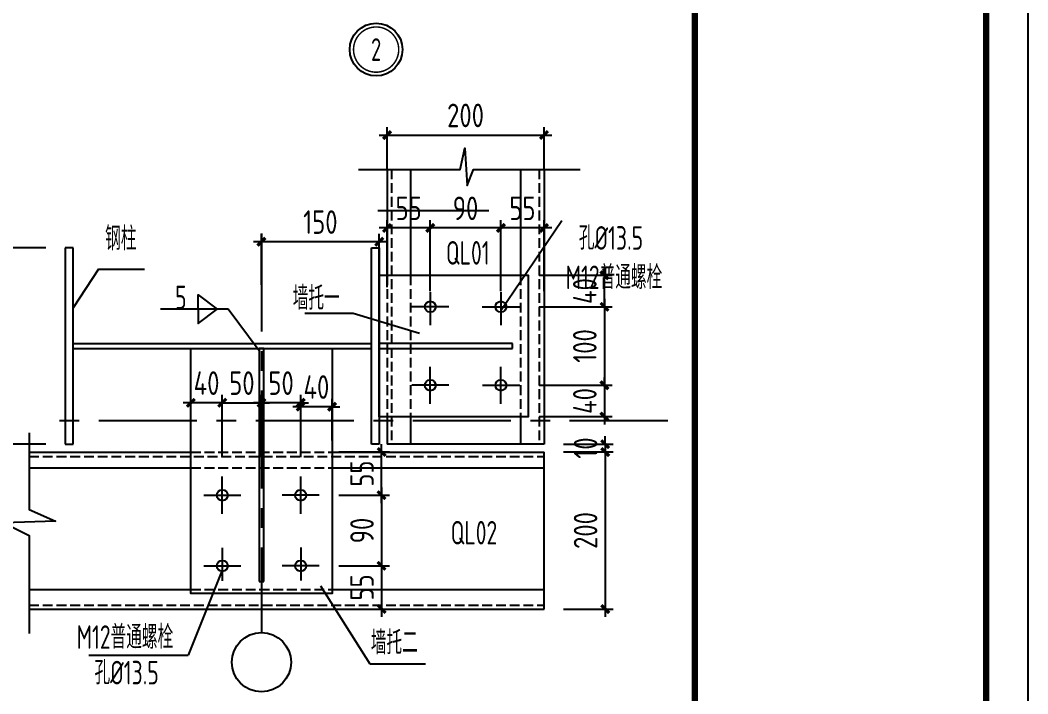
# Model space of a CAD drawing. Extents: x 177291 to 1288761, y 177638 to 322898.
# Drawn here: x 1079765 to 1105446, y 206677 to 223835 of the extents above; entities that cross this region are included whole.
import ezdxf
from ezdxf.enums import TextEntityAlignment as Align

# ---------------------------------------------------------------- set-up
doc = ezdxf.new("R2010")
doc.units = 0
doc.header["$LTSCALE"] = 1000
for name, pattern in [('CENTERX2', [4, 2.5, -0.5, 0.5, -0.5]), ('CONTINOUS', [0]), ('DASH', [0.35, 0.25, -0.1]), ('DASHED', [0.75, 0.5, -0.25])]:
    doc.linetypes.add(name, pattern=pattern)
for name, color, linetype in [('4', 4, 'CONTINOUS'), ('AXIS', 3, 'Continuous'), ('BEAM', 4, 'Continuous'), ('PUB_TEXT', 7, 'Continuous'), ('PUB_TITLE', 4, 'Continuous'), ('PZ', 202, 'Continuous'), ('THIN', 7, 'Continuous'), ('文字', 7, 'Continuous'), ('板', 243, 'Continuous'), ('框线', 252, 'Continuous')]:
    doc.layers.add(name, color=color, linetype=linetype)
doc.styles.add('TSSD_Dimension', font='Tssdeng.shx', dxfattribs={"width": 0.8, "bigfont": 'hztxt.shx'})
doc.styles.add('TSSD_Num', font='Tssdeng.shx', dxfattribs={"width": 0.7, "bigfont": 'hztxt.shx'})
doc.styles.add('标准字体', font='tssdeng.shx', dxfattribs={"width": 0.7, "bigfont": 'tssdchn.shx'})
doc.dimstyles.new('TSSD_10_100', dxfattribs={"dimtxt": 300, "dimasz": 100, "dimexe": 100, "dimexo": 250, "dimgap": 100, "dimtad": 1, "dimdec": 0, "dimlfac": 0.1, "dimzin": 0, "dimdsep": 46, "dimtxsty": 'TSSD_Dimension', "dimblk": 'ARCHTICK', "dimblk1": 'ARCHTICK', "dimblk2": 'ARCHTICK', "dimcen": 0, "dimdle": 100, "dimclrt": 7, "dimadec": 0, "dimazin": 0, "dimtfac": 1, "dimtdec": 0, "dimtix": 1, "dimtmove": 2, "dimatfit": 3, "dimfxl": 1, "dimtolj": 1, "dimtzin": 0, "dimarcsym": 0})
doc.dimstyles.new('TSSD_20_200', dxfattribs={"dimtxt": 600, "dimasz": 200, "dimexe": 200, "dimexo": 500, "dimgap": 200, "dimtad": 1, "dimdec": 0, "dimlfac": 0.05, "dimzin": 0, "dimdsep": 46, "dimtxsty": 'TSSD_Dimension', "dimblk": 'ARCHTICK', "dimblk1": 'ARCHTICK', "dimblk2": 'ARCHTICK', "dimcen": 0, "dimdle": 200, "dimclrt": 7, "dimadec": 0, "dimazin": 0, "dimtfac": 1, "dimtdec": 0, "dimtix": 1, "dimtmove": 2, "dimatfit": 3, "dimfxl": 1, "dimtolj": 1, "dimtzin": 0, "dimarcsym": 0})

# ---------------------------------------------------------------- blocks, each defined once
blk = doc.blocks.new('_ArchTick')
at = {"color": 0, "linetype": 'ByBlock', "const_width": 0.4}
blk.add_lwpolyline([(-0.5, -0.5), (0.5, 0.5)], dxfattribs=at)
blk = doc.blocks.new('*D738')
at = {"layer": 'AXIS', "color": 0, "linetype": 'ByBlock', "lineweight": -2, "transparency": 16777216}
for p, q in [((1086915, 213169), (1086915, 214190)), ((1087716, 213133), (1087716, 214190)), ((1086915, 213990), (1086715, 213990)), ((1087716, 213990), (1086915, 213990)), ((1087716, 213990), (1087916, 213990))]:
    blk.add_line(p, q, dxfattribs=at)
at = {"layer": 'Defpoints', "color": 0, "linetype": 'ByBlock', "transparency": 16777216}
for p in [(1086915, 213990), (1086915, 212669), (1087716, 212633)]:
    blk.add_point(p, dxfattribs=at)
at = {"layer": 'AXIS', "color": 0, "linetype": 'ByBlock', "lineweight": -2, "transparency": 16777216, "xscale": 200, "yscale": 200, "zscale": 200}
blk.add_blockref('_ArchTick', (1086915, 213990), dxfattribs=at)
at = {"layer": 'AXIS', "color": 0, "linetype": 'ByBlock', "lineweight": -2, "transparency": 16777216, "xscale": 200, "yscale": 200, "zscale": 200, "rotation": 180}
blk.add_blockref('_ArchTick', (1087716, 213990), dxfattribs=at)
at = {"layer": 'AXIS', "color": 7, "linetype": 'ByBlock', "transparency": 16777216, "insert": (1087315, 214490), "char_height": 600, "attachment_point": 5, "style": 'TSSD_Dimension'}
blk.add_mtext('\\A1;40', dxfattribs=at)
blk = doc.blocks.new('*D739')
at = {"layer": 'AXIS', "color": 0, "linetype": 'ByBlock', "lineweight": -2, "transparency": 16777216}
for p, q in [((1085916, 212708), (1085916, 214290)), ((1086915, 212708), (1086915, 214290)), ((1085916, 214090), (1085716, 214090)), ((1086915, 214090), (1085916, 214090)), ((1086915, 214090), (1087115, 214090))]:
    blk.add_line(p, q, dxfattribs=at)
at = {"layer": 'Defpoints', "color": 0, "linetype": 'ByBlock', "transparency": 16777216}
for p in [(1085916, 214090), (1085916, 212208), (1086915, 212208)]:
    blk.add_point(p, dxfattribs=at)
at = {"layer": 'AXIS', "color": 0, "linetype": 'ByBlock', "lineweight": -2, "transparency": 16777216, "xscale": 200, "yscale": 200, "zscale": 200}
blk.add_blockref('_ArchTick', (1085916, 214090), dxfattribs=at)
at = {"layer": 'AXIS', "color": 0, "linetype": 'ByBlock', "lineweight": -2, "transparency": 16777216, "xscale": 200, "yscale": 200, "zscale": 200, "rotation": 180}
blk.add_blockref('_ArchTick', (1086915, 214090), dxfattribs=at)
at = {"layer": 'AXIS', "color": 7, "linetype": 'ByBlock', "transparency": 16777216, "insert": (1086415, 214590), "char_height": 600, "attachment_point": 5, "style": 'TSSD_Dimension'}
blk.add_mtext('\\A1;50', dxfattribs=at)
blk = doc.blocks.new('*D740')
at = {"layer": 'AXIS', "color": 0, "linetype": 'ByBlock', "lineweight": -2, "transparency": 16777216}
for p, q in [((1084916, 212708), (1084916, 214290)), ((1085916, 212708), (1085916, 214290)), ((1084916, 214090), (1084716, 214090)), ((1084916, 214090), (1085916, 214090)), ((1085916, 214090), (1086116, 214090))]:
    blk.add_line(p, q, dxfattribs=at)
at = {"layer": 'Defpoints', "color": 0, "linetype": 'ByBlock', "transparency": 16777216}
for p in [(1085916, 214090), (1084916, 212208), (1085916, 212208)]:
    blk.add_point(p, dxfattribs=at)
at = {"layer": 'AXIS', "color": 0, "linetype": 'ByBlock', "lineweight": -2, "transparency": 16777216, "xscale": 200, "yscale": 200, "zscale": 200}
blk.add_blockref('_ArchTick', (1084916, 214090), dxfattribs=at)
at = {"layer": 'AXIS', "color": 0, "linetype": 'ByBlock', "lineweight": -2, "transparency": 16777216, "xscale": 200, "yscale": 200, "zscale": 200, "rotation": 180}
blk.add_blockref('_ArchTick', (1085916, 214090), dxfattribs=at)
at = {"layer": 'AXIS', "color": 7, "linetype": 'ByBlock', "transparency": 16777216, "insert": (1085416, 214590), "char_height": 600, "attachment_point": 5, "style": 'TSSD_Dimension'}
blk.add_mtext('\\A1;50', dxfattribs=at)
blk = doc.blocks.new('*D741')
at = {"layer": 'AXIS', "color": 0, "linetype": 'ByBlock', "lineweight": -2, "transparency": 16777216}
for p, q in [((1084116, 212708), (1084116, 214290)), ((1084916, 212708), (1084916, 214290)), ((1084116, 214090), (1083916, 214090)), ((1084916, 214090), (1084116, 214090)), ((1084916, 214090), (1085116, 214090))]:
    blk.add_line(p, q, dxfattribs=at)
at = {"layer": 'Defpoints', "color": 0, "linetype": 'ByBlock', "transparency": 16777216}
for p in [(1084116, 214090), (1084116, 212208), (1084916, 212208)]:
    blk.add_point(p, dxfattribs=at)
at = {"layer": 'AXIS', "color": 0, "linetype": 'ByBlock', "lineweight": -2, "transparency": 16777216, "xscale": 200, "yscale": 200, "zscale": 200}
blk.add_blockref('_ArchTick', (1084116, 214090), dxfattribs=at)
at = {"layer": 'AXIS', "color": 0, "linetype": 'ByBlock', "lineweight": -2, "transparency": 16777216, "xscale": 200, "yscale": 200, "zscale": 200, "rotation": 180}
blk.add_blockref('_ArchTick', (1084916, 214090), dxfattribs=at)
at = {"layer": 'AXIS', "color": 7, "linetype": 'ByBlock', "transparency": 16777216, "insert": (1084516, 214590), "char_height": 600, "attachment_point": 5, "style": 'TSSD_Dimension'}
blk.add_mtext('\\A1;40', dxfattribs=at)
blk = doc.blocks.new('*D742')
at = {"layer": 'AXIS', "color": 0, "linetype": 'ByBlock', "lineweight": -2, "transparency": 16777216}
for p, q in [((1088977, 210136), (1088977, 208636)), ((1087887, 209936), (1089177, 209936)), ((1087887, 208836), (1089177, 208836))]:
    blk.add_line(p, q, dxfattribs=at)
at = {"layer": 'Defpoints', "color": 0, "linetype": 'ByBlock', "transparency": 16777216}
for p in [(1087387, 209936), (1087387, 208836), (1088977, 208836)]:
    blk.add_point(p, dxfattribs=at)
at = {"layer": 'AXIS', "color": 0, "linetype": 'ByBlock', "lineweight": -2, "transparency": 16777216, "xscale": 200, "yscale": 200, "zscale": 200}
for p, rotation in [((1088977, 209936), 90), ((1088977, 208836), 270)]:
    blk.add_blockref('_ArchTick', p, dxfattribs=dict(at, rotation=rotation))
at = {"layer": 'AXIS', "color": 7, "linetype": 'ByBlock', "transparency": 16777216, "insert": (1088477, 209386), "char_height": 600, "attachment_point": 5, "rotation": 90, "style": 'TSSD_Dimension'}
blk.add_mtext('\\A1;55', dxfattribs=at)
blk = doc.blocks.new('*D743')
at = {"layer": 'AXIS', "color": 0, "linetype": 'ByBlock', "lineweight": -2, "transparency": 16777216}
for p, q in [((1088977, 211936), (1088977, 209736)), ((1087887, 211736), (1089177, 211736)), ((1087887, 209936), (1089177, 209936))]:
    blk.add_line(p, q, dxfattribs=at)
at = {"layer": 'Defpoints', "color": 0, "linetype": 'ByBlock', "transparency": 16777216}
for p in [(1087387, 211736), (1087387, 209936), (1088977, 209936)]:
    blk.add_point(p, dxfattribs=at)
at = {"layer": 'AXIS', "color": 0, "linetype": 'ByBlock', "lineweight": -2, "transparency": 16777216, "xscale": 200, "yscale": 200, "zscale": 200}
for p, rotation in [((1088977, 211736), 90), ((1088977, 209936), 270)]:
    blk.add_blockref('_ArchTick', p, dxfattribs=dict(at, rotation=rotation))
at = {"layer": 'AXIS', "color": 7, "linetype": 'ByBlock', "transparency": 16777216, "insert": (1088477, 210836), "char_height": 600, "attachment_point": 5, "rotation": 90, "style": 'TSSD_Dimension'}
blk.add_mtext('\\A1;90', dxfattribs=at)
blk = doc.blocks.new('*D744')
at = {"layer": 'AXIS', "color": 0, "linetype": 'ByBlock', "lineweight": -2, "transparency": 16777216}
for p, q in [((1088977, 211536), (1088977, 213036)), ((1087887, 212836), (1089177, 212836)), ((1087887, 211736), (1089177, 211736))]:
    blk.add_line(p, q, dxfattribs=at)
at = {"layer": 'Defpoints', "color": 0, "linetype": 'ByBlock', "transparency": 16777216}
for p in [(1087387, 212836), (1088977, 212836), (1087387, 211736)]:
    blk.add_point(p, dxfattribs=at)
at = {"layer": 'AXIS', "color": 0, "linetype": 'ByBlock', "lineweight": -2, "transparency": 16777216, "xscale": 200, "yscale": 200, "zscale": 200}
for p, rotation in [((1088977, 212836), 90), ((1088977, 211736), 270)]:
    blk.add_blockref('_ArchTick', p, dxfattribs=dict(at, rotation=rotation))
at = {"layer": 'AXIS', "color": 7, "linetype": 'ByBlock', "transparency": 16777216, "insert": (1088477, 212286), "char_height": 600, "attachment_point": 5, "rotation": 90, "style": 'TSSD_Dimension'}
blk.add_mtext('\\A1;55', dxfattribs=at)
blk = doc.blocks.new('*D710')
at = {"layer": 'AXIS', "color": 0, "linetype": 'ByBlock', "lineweight": -2, "transparency": 16777216}
for p, q in [((1085916, 217090), (1085916, 218392)), ((1088916, 217090), (1088916, 218392)), ((1089116, 218192), (1085716, 218192))]:
    blk.add_line(p, q, dxfattribs=at)
at = {"layer": 'Defpoints', "color": 0, "linetype": 'ByBlock', "transparency": 16777216}
for p in [(1085916, 218192), (1085916, 216590), (1088916, 216590)]:
    blk.add_point(p, dxfattribs=at)
at = {"layer": 'AXIS', "color": 0, "linetype": 'ByBlock', "lineweight": -2, "transparency": 16777216, "xscale": 200, "yscale": 200, "zscale": 200, "rotation": 180}
blk.add_blockref('_ArchTick', (1085916, 218192), dxfattribs=at)
at = {"layer": 'AXIS', "color": 0, "linetype": 'ByBlock', "lineweight": -2, "transparency": 16777216, "xscale": 200, "yscale": 200, "zscale": 200}
blk.add_blockref('_ArchTick', (1088916, 218192), dxfattribs=at)
at = {"layer": 'AXIS', "color": 7, "linetype": 'ByBlock', "transparency": 16777216, "insert": (1087416, 218692), "char_height": 600, "attachment_point": 5, "style": 'TSSD_Dimension'}
blk.add_mtext('\\A1;150', dxfattribs=at)
blk = doc.blocks.new('*D711')
at = {"layer": 'AXIS', "color": 0, "linetype": 'ByBlock', "lineweight": -2, "transparency": 16777216}
for p, q in [((1094675, 213036), (1094675, 208636)), ((1093616, 212836), (1094875, 212836)), ((1093616, 208836), (1094875, 208836))]:
    blk.add_line(p, q, dxfattribs=at)
at = {"layer": 'Defpoints', "color": 0, "linetype": 'ByBlock', "transparency": 16777216}
for p in [(1093116, 212836), (1093116, 208836), (1094675, 208836)]:
    blk.add_point(p, dxfattribs=at)
at = {"layer": 'AXIS', "color": 0, "linetype": 'ByBlock', "lineweight": -2, "transparency": 16777216, "xscale": 200, "yscale": 200, "zscale": 200}
for p, rotation in [((1094675, 212836), 90), ((1094675, 208836), 270)]:
    blk.add_blockref('_ArchTick', p, dxfattribs=dict(at, rotation=rotation))
at = {"layer": 'AXIS', "color": 7, "linetype": 'ByBlock', "transparency": 16777216, "insert": (1094175, 210836), "char_height": 600, "attachment_point": 5, "rotation": 90, "style": 'TSSD_Dimension'}
blk.add_mtext('\\A1;200', dxfattribs=at)
blk = doc.blocks.new('*D712')
at = {"layer": 'AXIS', "color": 0, "linetype": 'ByBlock', "lineweight": -2, "transparency": 16777216}
for p, q in [((1092016, 216936), (1092016, 218742)), ((1093116, 216936), (1093116, 218742)), ((1093316, 218542), (1091816, 218542))]:
    blk.add_line(p, q, dxfattribs=at)
at = {"layer": 'Defpoints', "color": 0, "linetype": 'ByBlock', "transparency": 16777216}
for p in [(1092016, 218542), (1092016, 216436), (1093116, 216436)]:
    blk.add_point(p, dxfattribs=at)
at = {"layer": 'AXIS', "color": 0, "linetype": 'ByBlock', "lineweight": -2, "transparency": 16777216, "xscale": 200, "yscale": 200, "zscale": 200, "rotation": 180}
blk.add_blockref('_ArchTick', (1092016, 218542), dxfattribs=at)
at = {"layer": 'AXIS', "color": 0, "linetype": 'ByBlock', "lineweight": -2, "transparency": 16777216, "xscale": 200, "yscale": 200, "zscale": 200}
blk.add_blockref('_ArchTick', (1093116, 218542), dxfattribs=at)
at = {"layer": 'AXIS', "color": 7, "linetype": 'ByBlock', "transparency": 16777216, "insert": (1092566, 219042), "char_height": 600, "attachment_point": 5, "style": 'TSSD_Dimension'}
blk.add_mtext('\\A1;55', dxfattribs=at)
blk = doc.blocks.new('*D713')
at = {"layer": 'AXIS', "color": 0, "linetype": 'ByBlock', "lineweight": -2, "transparency": 16777216}
for p, q in [((1090216, 216936), (1090216, 218742)), ((1092016, 216936), (1092016, 218742)), ((1092216, 218542), (1090016, 218542))]:
    blk.add_line(p, q, dxfattribs=at)
at = {"layer": 'Defpoints', "color": 0, "linetype": 'ByBlock', "transparency": 16777216}
for p in [(1090216, 218542), (1090216, 216436), (1092016, 216436)]:
    blk.add_point(p, dxfattribs=at)
at = {"layer": 'AXIS', "color": 0, "linetype": 'ByBlock', "lineweight": -2, "transparency": 16777216, "xscale": 200, "yscale": 200, "zscale": 200, "rotation": 180}
blk.add_blockref('_ArchTick', (1090216, 218542), dxfattribs=at)
at = {"layer": 'AXIS', "color": 0, "linetype": 'ByBlock', "lineweight": -2, "transparency": 16777216, "xscale": 200, "yscale": 200, "zscale": 200}
blk.add_blockref('_ArchTick', (1092016, 218542), dxfattribs=at)
at = {"layer": 'AXIS', "color": 7, "linetype": 'ByBlock', "transparency": 16777216, "insert": (1091116, 219042), "char_height": 600, "attachment_point": 5, "style": 'TSSD_Dimension'}
blk.add_mtext('\\A1;90', dxfattribs=at)
blk = doc.blocks.new('*D714')
at = {"layer": 'AXIS', "color": 0, "linetype": 'ByBlock', "lineweight": -2, "transparency": 16777216}
for p, q in [((1089116, 217036), (1089116, 218742)), ((1090216, 216936), (1090216, 218742)), ((1090416, 218542), (1088916, 218542))]:
    blk.add_line(p, q, dxfattribs=at)
at = {"layer": 'Defpoints', "color": 0, "linetype": 'ByBlock', "transparency": 16777216}
for p in [(1089116, 218542), (1089116, 216536), (1090216, 216436)]:
    blk.add_point(p, dxfattribs=at)
at = {"layer": 'AXIS', "color": 0, "linetype": 'ByBlock', "lineweight": -2, "transparency": 16777216, "xscale": 200, "yscale": 200, "zscale": 200, "rotation": 180}
blk.add_blockref('_ArchTick', (1089116, 218542), dxfattribs=at)
at = {"layer": 'AXIS', "color": 0, "linetype": 'ByBlock', "lineweight": -2, "transparency": 16777216, "xscale": 200, "yscale": 200, "zscale": 200}
blk.add_blockref('_ArchTick', (1090216, 218542), dxfattribs=at)
at = {"layer": 'AXIS', "color": 7, "linetype": 'ByBlock', "transparency": 16777216, "insert": (1089666, 219042), "char_height": 600, "attachment_point": 5, "style": 'TSSD_Dimension'}
blk.add_mtext('\\A1;55', dxfattribs=at)
blk = doc.blocks.new('*D715')
at = {"layer": 'AXIS', "color": 0, "linetype": 'ByBlock', "lineweight": -2, "transparency": 16777216}
for p, q in [((1088916, 220908), (1093316, 220908)), ((1089116, 220040), (1089116, 221108)), ((1093116, 220040), (1093116, 221108))]:
    blk.add_line(p, q, dxfattribs=at)
at = {"layer": 'Defpoints', "color": 0, "linetype": 'ByBlock', "transparency": 16777216}
for p in [(1093116, 220908), (1089116, 219540), (1093116, 219540)]:
    blk.add_point(p, dxfattribs=at)
at = {"layer": 'AXIS', "color": 0, "linetype": 'ByBlock', "lineweight": -2, "transparency": 16777216, "xscale": 200, "yscale": 200, "zscale": 200, "rotation": 180}
blk.add_blockref('_ArchTick', (1089116, 220908), dxfattribs=at)
at = {"layer": 'AXIS', "color": 0, "linetype": 'ByBlock', "lineweight": -2, "transparency": 16777216, "xscale": 200, "yscale": 200, "zscale": 200}
blk.add_blockref('_ArchTick', (1093116, 220908), dxfattribs=at)
at = {"layer": 'AXIS', "color": 7, "linetype": 'ByBlock', "transparency": 16777216, "insert": (1091116, 221408), "char_height": 600, "attachment_point": 5, "style": 'TSSD_Dimension'}
blk.add_mtext('\\A1;200', dxfattribs=at)
blk = doc.blocks.new('*D716')
at = {"layer": 'AXIS', "color": 0, "linetype": 'ByBlock', "lineweight": -2, "transparency": 16777216}
for p, q in [((1094656, 214536), (1094656, 214736)), ((1092995, 214536), (1094856, 214536)), ((1094656, 214536), (1094656, 213736)), ((1092988, 213736), (1094856, 213736)), ((1094656, 213736), (1094656, 213536))]:
    blk.add_line(p, q, dxfattribs=at)
at = {"layer": 'Defpoints', "color": 0, "linetype": 'ByBlock', "transparency": 16777216}
for p in [(1092495, 214536), (1092488, 213736), (1094656, 213736)]:
    blk.add_point(p, dxfattribs=at)
at = {"layer": 'AXIS', "color": 0, "linetype": 'ByBlock', "lineweight": -2, "transparency": 16777216, "xscale": 200, "yscale": 200, "zscale": 200}
for p, rotation in [((1094656, 214536), 270), ((1094656, 213736), 90)]:
    blk.add_blockref('_ArchTick', p, dxfattribs=dict(at, rotation=rotation))
at = {"layer": 'AXIS', "color": 7, "linetype": 'ByBlock', "transparency": 16777216, "insert": (1094156, 214136), "char_height": 600, "attachment_point": 5, "rotation": 90, "style": 'TSSD_Dimension'}
blk.add_mtext('\\A1;40', dxfattribs=at)
blk = doc.blocks.new('*D717')
at = {"layer": 'AXIS', "color": 0, "linetype": 'ByBlock', "lineweight": -2, "transparency": 16777216}
for p, q in [((1092988, 216535), (1094856, 216535)), ((1094656, 216735), (1094656, 214336)), ((1092995, 214536), (1094856, 214536))]:
    blk.add_line(p, q, dxfattribs=at)
at = {"layer": 'Defpoints', "color": 0, "linetype": 'ByBlock', "transparency": 16777216}
for p in [(1092488, 216535), (1092495, 214536), (1094656, 214536)]:
    blk.add_point(p, dxfattribs=at)
at = {"layer": 'AXIS', "color": 0, "linetype": 'ByBlock', "lineweight": -2, "transparency": 16777216, "xscale": 200, "yscale": 200, "zscale": 200}
for p, rotation in [((1094656, 216535), 90), ((1094656, 214536), 270)]:
    blk.add_blockref('_ArchTick', p, dxfattribs=dict(at, rotation=rotation))
at = {"layer": 'AXIS', "color": 7, "linetype": 'ByBlock', "transparency": 16777216, "insert": (1094156, 215536), "char_height": 600, "attachment_point": 5, "rotation": 90, "style": 'TSSD_Dimension'}
blk.add_mtext('\\A1;100', dxfattribs=at)
blk = doc.blocks.new('*D718')
at = {"layer": 'AXIS', "color": 0, "linetype": 'ByBlock', "lineweight": -2, "transparency": 16777216}
for p, q in [((1094656, 217336), (1094656, 217536)), ((1092988, 217336), (1094856, 217336)), ((1094656, 216535), (1094656, 217336)), ((1092988, 216535), (1094856, 216535)), ((1094656, 216535), (1094656, 216335))]:
    blk.add_line(p, q, dxfattribs=at)
at = {"layer": 'Defpoints', "color": 0, "linetype": 'ByBlock', "transparency": 16777216}
for p in [(1092488, 217336), (1094656, 217336), (1092488, 216535)]:
    blk.add_point(p, dxfattribs=at)
at = {"layer": 'AXIS', "color": 0, "linetype": 'ByBlock', "lineweight": -2, "transparency": 16777216, "xscale": 200, "yscale": 200, "zscale": 200}
for p, rotation in [((1094656, 217336), 270), ((1094656, 216535), 90)]:
    blk.add_blockref('_ArchTick', p, dxfattribs=dict(at, rotation=rotation))
at = {"layer": 'AXIS', "color": 7, "linetype": 'ByBlock', "transparency": 16777216, "insert": (1094156, 216936), "char_height": 600, "attachment_point": 5, "rotation": 90, "style": 'TSSD_Dimension'}
blk.add_mtext('\\A1;40', dxfattribs=at)
blk = doc.blocks.new('*D766')
at = {"layer": 'AXIS', "color": 0, "linetype": 'ByBlock', "lineweight": -2, "transparency": 16777216}
for p, q in [((1094675, 213036), (1094675, 213236)), ((1093616, 213036), (1094875, 213036)), ((1094675, 213036), (1094675, 212836)), ((1093616, 212836), (1094875, 212836)), ((1094675, 212836), (1094675, 212636))]:
    blk.add_line(p, q, dxfattribs=at)
at = {"layer": 'Defpoints', "color": 0, "linetype": 'ByBlock', "transparency": 16777216}
for p in [(1093116, 213036), (1093116, 212836), (1094675, 212836)]:
    blk.add_point(p, dxfattribs=at)
at = {"layer": 'AXIS', "color": 0, "linetype": 'ByBlock', "lineweight": -2, "transparency": 16777216, "xscale": 200, "yscale": 200, "zscale": 200}
for p, rotation in [((1094675, 213036), 270), ((1094675, 212836), 90)]:
    blk.add_blockref('_ArchTick', p, dxfattribs=dict(at, rotation=rotation))
at = {"layer": 'AXIS', "color": 7, "linetype": 'ByBlock', "transparency": 16777216, "insert": (1094175, 212936), "char_height": 600, "attachment_point": 5, "rotation": 90, "style": 'TSSD_Dimension'}
blk.add_mtext('\\A1;10', dxfattribs=at)
blk = doc.blocks.new('ts_idx2')
at = {"color": 0, "linetype": 'ByBlock', "lineweight": -2, "const_width": 0.0333}
blk.add_lwpolyline([(-0.5, 0, 1), (0.5, 0, 1)], format="xyb", close=True, dxfattribs=at)
at = {"color": 0, "linetype": 'ByBlock', "lineweight": -2}
blk.add_circle((0, 0), 0.583, dxfattribs=at)
at = {"color": 0, "linetype": 'ByBlock', "lineweight": -2, "style": 'TSSD_Num', "width": 0.7}
blk.add_attdef('A', text='', height=0.5, dxfattribs=at).set_placement((0, 0), align=Align.MIDDLE_CENTER)
blk = doc.blocks.new('*D777')
at = {"layer": 'AXIS', "color": 0, "linetype": 'ByBlock', "lineweight": -2, "transparency": 16777216}
for p, q in [((1080416, 218036), (1078778, 218036)), ((1078978, 218236), (1078978, 212836)), ((1080416, 213036), (1078778, 213036))]:
    blk.add_line(p, q, dxfattribs=at)
at = {"layer": 'Defpoints', "color": 0, "linetype": 'ByBlock', "transparency": 16777216}
for p in [(1080916, 218036), (1078978, 213036), (1080916, 213036)]:
    blk.add_point(p, dxfattribs=at)
at = {"layer": 'AXIS', "color": 0, "linetype": 'ByBlock', "lineweight": -2, "transparency": 16777216, "xscale": 200, "yscale": 200, "zscale": 200}
for p, rotation in [((1078978, 218036), 90), ((1078978, 213036), 270)]:
    blk.add_blockref('_ArchTick', p, dxfattribs=dict(at, rotation=rotation))
at = {"layer": 'AXIS', "color": 7, "linetype": 'ByBlock', "transparency": 16777216, "insert": (1078478, 215536), "char_height": 600, "attachment_point": 5, "rotation": 90, "style": 'TSSD_Dimension'}
blk.add_mtext('\\A1;250', dxfattribs=at)

msp = doc.modelspace()

# ---------------------------------------------------------------- linework, layer by layer
at = {"color": 8, "linetype": 'CENTERX2'}
for p, q in [((1085915.64, 218403.2), (1085915.64, 208234.63)), ((1096268.72, 213627.36), (1080341.05, 213627.52))]:
    msp.add_line(p, q, dxfattribs=at)
at = {"layer": '4', "color": 8, "linetype": 'DASH'}
for p, q in [((1089229.47, 220033.84), (1089229.54, 213035.72)), ((1092995.64, 220033.84), (1092995.64, 213035.72)), ((1089115.65, 217335.72), (1089115.63, 213735.75)), ((1089715.66, 217335.72), (1089715.63, 213735.75)), ((1092515.66, 217335.72), (1092515.63, 213735.71)), ((1079992.71, 212721.89), (1093115.67, 212721.84)), ((1084115.64, 212835.72), (1087715.64, 212835.72)), ((1084115.64, 212435.72), (1087715.64, 212435.72)), ((1084115.64, 209335.72), (1087715.64, 209335.72)), ((1079992.71, 208930.72), (1093115.67, 208930.72))]:
    msp.add_line(p, q, dxfattribs=at)
at = {"layer": 'AXIS', "color": 2, "linetype": 'ByBlock'}
for p, q in [((1089115.64, 220033.84), (1089115.65, 217335.72)), ((1089715.64, 220033.84), (1089715.66, 217335.72)), ((1092515.64, 220033.84), (1092515.66, 217335.72)), ((1093115.64, 220033.84), (1093115.64, 213035.72)), ((1089115.63, 213735.75), (1089115.67, 213035.72)), ((1089715.63, 213735.75), (1089715.63, 213035.72)), ((1092515.63, 213735.72), (1092515.63, 213035.72)), ((1093115.67, 213035.72), (1089115.67, 213035.72)), ((1079992.71, 212835.72), (1084115.64, 212835.72)), ((1087715.64, 212835.72), (1093115.67, 212835.72)), ((1093115.67, 208835.72), (1093115.67, 212835.72)), ((1079992.71, 212435.72), (1084115.64, 212435.72)), ((1087715.64, 212435.72), (1093115.67, 212435.72)), ((1079992.71, 209335.72), (1084115.64, 209335.72)), ((1087715.64, 209335.72), (1093115.67, 209335.72)), ((1079992.71, 208835.72), (1093115.67, 208835.72))]:
    msp.add_line(p, q, dxfattribs=at)
at = {"layer": 'AXIS', "linetype": 'ByBlock'}
for p, q in [((1088884.33, 218986.96), (1091706.26, 218986.96)), ((1092015.72, 216435.72), (1093571.72, 218730.72)), ((1081761.87, 217489.11), (1081115.64, 216508.72)), ((1081761.87, 217489.11), (1082936.74, 217489.11)), ((1087018.95, 216373.3), (1088248.07, 216373.3)), ((1088248.07, 216373.3), (1089938.93, 215861.43)), ((1084916, 209827.06), (1084050.46, 207658.93)), ((1088687.55, 207432.26), (1087427.63, 209415.74)), ((1081511.52, 207658.93), (1084050.46, 207658.93)), ((1090098.21, 207432.26), (1088687.55, 207432.26))]:
    msp.add_line(p, q, dxfattribs=at)
at = {"layer": 'AXIS', "color": 2, "linetype": 'ByBlock'}
for points in [[(1088389.05, 220033.84), (1090982.05, 220033.84), (1091096.7, 220577.65), (1091157.3, 219625.1), (1091319.55, 220033.84), (1094039.05, 220033.84)], [(1079992.71, 213323.82), (1079992.71, 211369.31), (1080667.86, 211073.39), (1079352.18, 211032.49), (1079992.71, 210712.34), (1079992.71, 208212.31)]]:
    msp.add_lwpolyline(points, dxfattribs=at)
at = {"layer": 'AXIS', "linetype": 'ByBlock'}
for points in [[(1084299.21, 216473.72), (1084299.21, 216841.36), (1084784.86, 216473.72), (1084299.21, 216473.72)], [(1084299.21, 216473.72), (1084299.21, 216106.09), (1084784.86, 216473.72), (1084299.21, 216473.72)]]:
    msp.add_lwpolyline(points, close=True, dxfattribs=at)
msp.add_circle((1085915.64, 207481.63), 753, dxfattribs=at)
at = {"layer": 'BEAM', "linetype": 'ByBlock'}
for p, q in [((1081115.64, 218035.72), (1080915.64, 218035.72)), ((1080915.64, 218035.72), (1080915.64, 213035.72)), ((1081115.64, 213035.72), (1081115.64, 218035.72)), ((1088715.64, 213035.72), (1088715.64, 218035.72)), ((1088715.64, 218035.72), (1088915.64, 218035.72)), ((1088915.64, 218035.72), (1088915.64, 213035.72)), ((1081115.64, 215595.72), (1088715.64, 215595.72)), ((1081115.64, 215475.72), (1088715.64, 215475.72)), ((1085975.64, 215475.72), (1085855.64, 215475.72)), ((1088915.64, 215595.72), (1088915.64, 215475.72)), ((1080915.64, 213035.72), (1081115.64, 213035.72)), ((1088915.64, 213035.72), (1088715.64, 213035.72))]:
    msp.add_line(p, q, dxfattribs=at)
at = {"layer": 'PUB_TITLE'}
msp.add_lwpolyline([(993975.61, 240960.27), (1105446.22, 240960.27), (1105446.22, 177959.98), (993975.61, 177959.98)], close=True, dxfattribs=at)
at = {"layer": 'PUB_TITLE', "const_width": 159.09}
for points in [[(996627.14, 179020.59), (996627.14, 239899.66), (1104385.61, 239899.66), (1104385.61, 179020.59)], [(1096961.34, 239899.66), (1104385.61, 239899.66), (1104385.61, 179020.59), (1096961.34, 179020.59)]]:
    msp.add_lwpolyline(points, close=True, dxfattribs=at)
at = {"layer": 'PZ'}
for centre in [(1090215.72, 216535.48), (1092015.72, 216535.48), (1090215.68, 214536), (1092015.68, 214536), (1084916, 211735.65), (1086914.52, 211735.72), (1084916, 209935.65), (1086914.52, 209935.72)]:
    msp.add_circle(centre, 140, dxfattribs=at)
at = {"layer": '板', "ltscale": 0.5}
for p, q in [((1085855.64, 215475.72), (1085855.64, 209535.72)), ((1085975.64, 209535.72), (1085975.64, 215475.72)), ((1092315.64, 215595.72), (1088915.64, 215595.72)), ((1088915.64, 215475.72), (1092315.64, 215475.72)), ((1092315.64, 215475.72), (1092315.64, 215595.72)), ((1085855.64, 209535.72), (1085975.64, 209535.72))]:
    msp.add_line(p, q, dxfattribs=at)
at = {"layer": '板', "linetype": 'DASHED', "ltscale": 0.5}
msp.add_line((1085855.64, 209335.72), (1085975.64, 209335.72), dxfattribs=at)
at = {"layer": '板', "ltscale": 0.5}
for points in [[(1088915.64, 213735.72), (1088915.64, 217335.72), (1092715.64, 217335.72), (1092715.64, 213735.72)], [(1084115.64, 215475.72), (1087715.64, 215475.72), (1087715.64, 209235.72), (1084115.64, 209235.72)]]:
    msp.add_lwpolyline(points, close=True, dxfattribs=at)
at = {"layer": '框线'}
for p, q in [((1090215.72, 216907.62), (1090215.72, 216063.35)), ((1092015.72, 216907.62), (1092015.72, 216063.35)), ((1090687.85, 216535.48), (1089743.58, 216535.48)), ((1091543.58, 216535.48), (1092487.85, 216535.48)), ((1090215.68, 214063.87), (1090215.68, 215008.14)), ((1092015.68, 214063.87), (1092015.68, 215008.14)), ((1090687.82, 214536), (1089743.55, 214536)), ((1091551.08, 214536), (1092495.35, 214536)), ((1084916, 211263.52), (1084916, 212207.79)), ((1086914.52, 211263.59), (1086914.52, 212207.86)), ((1084443.87, 211735.65), (1085388.14, 211735.65)), ((1087386.66, 211735.72), (1086442.39, 211735.72)), ((1084916, 210399.19), (1084916, 209554.92)), ((1086914.52, 210407.86), (1086914.52, 209563.59)), ((1084443.87, 209935.65), (1085388.14, 209935.65)), ((1087386.66, 209935.72), (1086442.39, 209935.72))]:
    msp.add_line(p, q, dxfattribs=at)

# ---------------------------------------------------------------- block references
ref = msp.add_blockref('ts_idx2', (1088837.12, 223085.69), dxfattribs=dict(xscale=1152, yscale=1152, zscale=1152))
ref.add_attrib('1', '2', dxfattribs={"layer": 'THIN', "height": 576, "style": 'TSSD_Num', "width": 0.7}).set_placement((1088837.12, 223085.69), align=Align.MIDDLE_CENTER)

# ---------------------------------------------------------------- texts
at = {"layer": 'PUB_TEXT', "style": '标准字体', "width": 0.7}
for s, p in [('QL01', (1090616.23, 217608.26)), ('5', (1083715.01, 216473.72)), ('QL02', (1090736.93, 210480.05)), ('孔%%c13.5', (1081659.64, 206916.04))]:
    msp.add_text(s, height=600, dxfattribs=at).set_placement(p)
at = {"layer": '文字', "style": '标准字体', "width": 0.7}
for s, p in [('钢柱', (1081930.82, 217975.69)), ('孔%%c13.5', (1094002.82, 217987.83)), ('M12普通螺栓', (1093667.73, 216986.36)), ('墙托一', (1086712.97, 216456.37)), ('M12普通螺栓', (1081205.15, 207822.93)), ('墙托二', (1088701.68, 207682.55))]:
    msp.add_text(s, height=600, dxfattribs=at).set_placement(p)

# ---------------------------------------------------------------- dimensions: what is measured, and where the dimension line sits
at = {"layer": 'AXIS', "linetype": 'ByBlock'}
dim = msp.add_linear_dim(base=(1093115.64, 220907.55), p1=(1089115.64, 219539.62), p2=(1093115.64, 219539.62), dimstyle='TSSD_20_200', dxfattribs=at)
dim.commit()
dim.dimension.update_dxf_attribs({"geometry": '*D715', "text_midpoint": (1091115.64, 221407.55)})
for base, p1, p2, angle, picture, middle in [((1089115.64, 218541.95), (1090215.72, 216435.72), (1089115.64, 216535.72), 180, '*D714', (1089665.68, 219041.95)), ((1090215.72, 218541.95), (1092015.72, 216435.72), (1090215.72, 216435.72), 180, '*D713', (1091115.72, 219041.95)), ((1092015.72, 218541.95), (1093115.64, 216435.72), (1092015.72, 216435.72), 180, '*D712', (1092565.68, 219041.95)), ((1085915.64, 218191.92), (1088915.64, 216589.56), (1085915.64, 216589.56), 180, '*D710', (1087415.64, 218691.92)), ((1078977.92, 213035.72), (1080915.64, 218035.72), (1080915.64, 213035.72), 90, '*D777', (1078477.92, 215535.72)), ((1094655.99, 217335.72), (1092487.85, 216535.48), (1092487.85, 217335.72), 90, '*D718', (1094155.99, 216935.6)), ((1094655.98, 214536), (1092487.85, 216535.48), (1092495.35, 214536), 90, '*D717', (1094155.98, 215535.74)), ((1084115.64, 214089.92), (1084916, 212207.79), (1084115.64, 212207.79), 180, '*D741', (1084515.82, 214589.92)), ((1085915.64, 214089.92), (1084916, 212207.79), (1085915.64, 212207.79), 180, '*D740', (1085415.82, 214589.92)), ((1085915.64, 214089.92), (1086914.52, 212207.86), (1085915.64, 212207.86), 180, '*D739', (1086415.08, 214589.92)), ((1086914.52, 213989.92), (1087715.64, 212632.6), (1086914.52, 212669.29), 180, '*D738', (1087315.08, 214489.92)), ((1094655.98, 213735.72), (1092495.35, 214536), (1092487.85, 213735.72), 90, '*D716', (1094155.98, 214135.86)), ((1094675.3, 212835.72), (1093115.64, 213035.72), (1093115.64, 212835.72), 90, '*D766', (1094175.3, 212935.72)), ((1088976.51, 212835.72), (1087386.66, 211735.72), (1087386.66, 212835.72), 90, '*D744', (1088476.51, 212285.72)), ((1094675.3, 208835.72), (1093115.67, 212835.72), (1093115.67, 208835.72), 90, '*D711', (1094175.3, 210835.72)), ((1088976.51, 209935.72), (1087386.66, 211735.72), (1087386.66, 209935.72), 90, '*D743', (1088476.51, 210835.72)), ((1088976.51, 208835.72), (1087386.66, 209935.72), (1087386.66, 208835.72), 90, '*D742', (1088476.51, 209385.72))]:
    dim = msp.add_linear_dim(base=base, p1=p1, p2=p2, angle=angle, dimstyle='TSSD_20_200', dxfattribs=at)
    dim.commit()
    dim.dimension.update_dxf_attribs({"geometry": picture, "text_midpoint": middle})

# ---------------------------------------------------------------- leaders
msp.add_leader([(1085855.64, 215416.24), (1085069.64, 216473.72), (1083340.29, 216473.72)], dimstyle='TSSD_10_100', dxfattribs=at)

doc.saveas('drawing.dxf')
